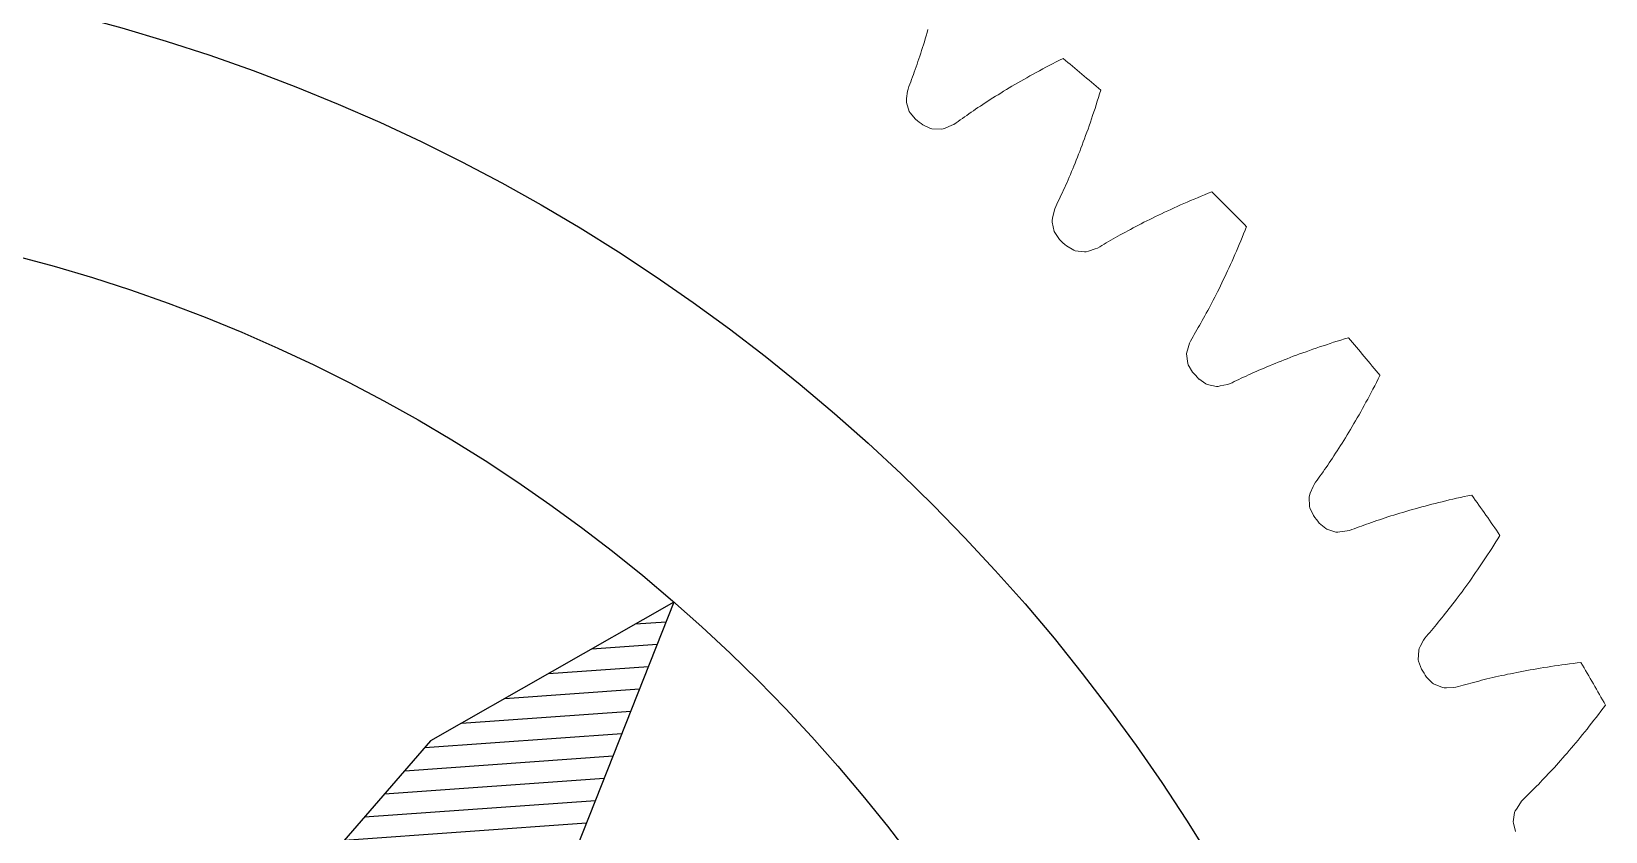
# Model space of a CAD drawing. Header units: millimetres. Extents: x 278858 to 279223, y 218711 to 219074.
# Drawn here: x 279008.09 to 279033.51, y 218885.94 to 218898.86 of the extents above; entities that cross this region are included whole.
import ezdxf

# ---------------------------------------------------------------- set-up
doc = ezdxf.new("R2010")
doc.units = ezdxf.units.MM
doc.header["$LTSCALE"] = 2
doc.layers.add('AM_9', color=251, linetype='Continuous', lineweight=15)

# ---------------------------------------------------------------- blocks, each defined once
blk = doc.blocks.new('lancetta sec')
h = blk.add_hatch()
h.set_pattern_fill('_USER', color=256, scale=0.35, angle=45, style=0, pattern_type=0)
h.set_pattern_definition([(45, (-332841.5242, -222688.39116), (-0.2474873734, 0.2474873734), [])])
h.paths.add_polyline_path([(4.776, 1.478), (1.5, 7.59), (1.5, 21.968), (0, 26.237), (-1.5, 21.968), (-1.5, 7.59), (-4.776, 1.478, 1.356354)])
h.paths.add_polyline_path([(-3, 0, -1), (3, 0, -1)], flags=16)
h.paths.add_polyline_path([(2, 0, 1), (-2, 0, 1)], flags=0)
for p, q in [((0, 26.237), (-1.5, 21.968)), ((0, 26.237), (1.5, 21.968)), ((-1.5, 21.968), (-1.5, 7.59))]:
    blk.add_line(p, q)

msp = doc.modelspace()

# ---------------------------------------------------------------- linework, layer by layer
for radius in [30.237, 26.237]:
    msp.add_circle((279001.271, 218869.828), radius)
at = {"layer": 'AM_9'}
for p, q in [((279022.538, 218898.792), (279022.553, 218898.842)), ((279022.553, 218898.842), (279022.567, 218898.892)), ((279022.464, 218898.554), (279022.479, 218898.6)), ((279022.479, 218898.6), (279022.494, 218898.647)), ((279022.494, 218898.647), (279022.509, 218898.695)), ((279022.509, 218898.695), (279022.523, 218898.743)), ((279022.523, 218898.743), (279022.538, 218898.792)), ((279022.376, 218898.289), (279022.391, 218898.332)), ((279022.391, 218898.332), (279022.405, 218898.375)), ((279022.405, 218898.375), (279022.42, 218898.419)), ((279022.42, 218898.419), (279022.435, 218898.463)), ((279022.435, 218898.463), (279022.45, 218898.508)), ((279022.45, 218898.508), (279022.464, 218898.554)), ((279024.581, 218898.34), (279024.527, 218898.312)), ((279024.636, 218898.369), (279024.581, 218898.34)), ((279024.692, 218898.397), (279024.636, 218898.369)), ((279024.749, 218898.426), (279024.692, 218898.397)), ((279022.288, 218898.047), (279022.302, 218898.086)), ((279022.302, 218898.086), (279022.317, 218898.126)), ((279022.317, 218898.126), (279022.332, 218898.166)), ((279022.332, 218898.166), (279022.346, 218898.206)), ((279022.346, 218898.206), (279022.361, 218898.247)), ((279022.361, 218898.247), (279022.376, 218898.289)), ((279024.066, 218898.059), (279024.018, 218898.031)), ((279024.114, 218898.086), (279024.066, 218898.059)), ((279024.164, 218898.114), (279024.114, 218898.086)), ((279024.214, 218898.142), (279024.164, 218898.114)), ((279024.264, 218898.17), (279024.214, 218898.142)), ((279024.315, 218898.198), (279024.264, 218898.17)), ((279024.367, 218898.227), (279024.315, 218898.198)), ((279024.42, 218898.255), (279024.367, 218898.227)), ((279024.473, 218898.283), (279024.42, 218898.255)), ((279024.527, 218898.312), (279024.473, 218898.283)), ((279022.222, 218897.778), (279022.238, 218897.895)), ((279022.238, 218897.895), (279022.245, 218897.93)), ((279022.245, 218897.93), (279022.259, 218897.972)), ((279022.259, 218897.972), (279022.273, 218898.009)), ((279022.273, 218898.009), (279022.288, 218898.047)), ((279023.657, 218897.814), (279023.615, 218897.787)), ((279023.7, 218897.84), (279023.657, 218897.814)), ((279023.744, 218897.867), (279023.7, 218897.84)), ((279023.788, 218897.894), (279023.744, 218897.867)), ((279023.833, 218897.921), (279023.788, 218897.894)), ((279023.878, 218897.949), (279023.833, 218897.921)), ((279023.924, 218897.976), (279023.878, 218897.949)), ((279023.971, 218898.003), (279023.924, 218897.976)), ((279024.018, 218898.031), (279023.971, 218898.003)), ((279025.32, 218897.795), (279025.339, 218897.854)), ((279025.339, 218897.854), (279025.357, 218897.915)), ((279022.218, 218897.742), (279022.222, 218897.778)), ((279022.221, 218897.714), (279022.218, 218897.742)), ((279022.265, 218897.567), (279022.221, 218897.714)), ((279022.278, 218897.549), (279022.265, 218897.567)), ((279023.263, 218897.555), (279023.227, 218897.53)), ((279023.3, 218897.58), (279023.263, 218897.555)), ((279023.337, 218897.605), (279023.3, 218897.58)), ((279023.375, 218897.631), (279023.337, 218897.605)), ((279023.413, 218897.657), (279023.375, 218897.631)), ((279023.453, 218897.682), (279023.413, 218897.657)), ((279023.492, 218897.708), (279023.453, 218897.682)), ((279023.533, 218897.734), (279023.492, 218897.708)), ((279023.574, 218897.761), (279023.533, 218897.734)), ((279023.615, 218897.787), (279023.574, 218897.761)), ((279025.227, 218897.505), (279025.246, 218897.562)), ((279025.246, 218897.562), (279025.265, 218897.619)), ((279025.265, 218897.619), (279025.283, 218897.677)), ((279025.283, 218897.677), (279025.302, 218897.735)), ((279025.302, 218897.735), (279025.32, 218897.795)), ((279022.365, 218897.444), (279022.278, 218897.549)), ((279022.61, 218897.294), (279022.486, 218897.351)), ((279022.846, 218897.299), (279022.812, 218897.286)), ((279022.954, 218897.345), (279022.846, 218897.299)), ((279022.987, 218897.361), (279022.954, 218897.345)), ((279023.024, 218897.385), (279022.987, 218897.361)), ((279023.056, 218897.409), (279023.024, 218897.385)), ((279023.089, 218897.433), (279023.056, 218897.409)), ((279023.123, 218897.457), (279023.089, 218897.433)), ((279023.157, 218897.481), (279023.123, 218897.457)), ((279023.192, 218897.506), (279023.157, 218897.481)), ((279023.227, 218897.53), (279023.192, 218897.506)), ((279025.152, 218897.285), (279025.171, 218897.339)), ((279025.171, 218897.339), (279025.19, 218897.394)), ((279025.19, 218897.394), (279025.209, 218897.449)), ((279025.209, 218897.449), (279025.227, 218897.505)), ((279022.631, 218897.286), (279022.61, 218897.294)), ((279022.785, 218897.282), (279022.631, 218897.286)), ((279022.812, 218897.286), (279022.785, 218897.282)), ((279025.057, 218897.025), (279025.076, 218897.076)), ((279025.076, 218897.076), (279025.095, 218897.127)), ((279025.095, 218897.127), (279025.114, 218897.179)), ((279025.114, 218897.179), (279025.133, 218897.232)), ((279025.133, 218897.232), (279025.152, 218897.285)), ((279024.963, 218896.781), (279024.982, 218896.829)), ((279024.982, 218896.829), (279025.001, 218896.877)), ((279025.001, 218896.877), (279025.019, 218896.925)), ((279025.019, 218896.925), (279025.038, 218896.975)), ((279025.038, 218896.975), (279025.057, 218897.025)), ((279024.85, 218896.51), (279024.869, 218896.553)), ((279024.869, 218896.553), (279024.887, 218896.598)), ((279024.887, 218896.598), (279024.906, 218896.642)), ((279024.906, 218896.642), (279024.925, 218896.688)), ((279024.925, 218896.688), (279024.944, 218896.734)), ((279024.944, 218896.734), (279024.963, 218896.781)), ((279024.739, 218896.261), (279024.758, 218896.301)), ((279024.758, 218896.301), (279024.776, 218896.342)), ((279024.776, 218896.342), (279024.794, 218896.383)), ((279024.794, 218896.383), (279024.813, 218896.424)), ((279024.813, 218896.424), (279024.831, 218896.467)), ((279024.831, 218896.467), (279024.85, 218896.51)), ((279024.614, 218895.995), (279024.632, 218896.036)), ((279024.632, 218896.036), (279024.65, 218896.072)), ((279024.65, 218896.072), (279024.667, 218896.108)), ((279024.667, 218896.108), (279024.685, 218896.146)), ((279024.685, 218896.146), (279024.703, 218896.184)), ((279024.703, 218896.184), (279024.721, 218896.222)), ((279024.721, 218896.222), (279024.739, 218896.261)), ((279026.594, 218896.035), (279026.542, 218896.011)), ((279026.647, 218896.059), (279026.594, 218896.035)), ((279026.7, 218896.082), (279026.647, 218896.059)), ((279026.754, 218896.106), (279026.7, 218896.082)), ((279026.809, 218896.129), (279026.754, 218896.106)), ((279026.865, 218896.153), (279026.809, 218896.129)), ((279026.921, 218896.176), (279026.865, 218896.153)), ((279026.977, 218896.2), (279026.921, 218896.176)), ((279027.035, 218896.224), (279026.977, 218896.2)), ((279027.093, 218896.247), (279027.035, 218896.224)), ((279027.152, 218896.271), (279027.093, 218896.247)), ((279024.571, 218895.81), (279024.578, 218895.846)), ((279024.571, 218895.782), (279024.571, 218895.81)), ((279024.603, 218895.632), (279024.571, 218895.782)), ((279024.578, 218895.846), (279024.604, 218895.96)), ((279024.604, 218895.96), (279024.614, 218895.995)), ((279026.056, 218895.779), (279026.011, 218895.756)), ((279026.102, 218895.802), (279026.056, 218895.779)), ((279026.148, 218895.825), (279026.102, 218895.802)), ((279026.195, 218895.848), (279026.148, 218895.825)), ((279026.243, 218895.871), (279026.195, 218895.848)), ((279026.291, 218895.894), (279026.243, 218895.871)), ((279026.34, 218895.918), (279026.291, 218895.894)), ((279026.389, 218895.941), (279026.34, 218895.918)), ((279026.44, 218895.965), (279026.389, 218895.941)), ((279026.49, 218895.988), (279026.44, 218895.965)), ((279026.542, 218896.011), (279026.49, 218895.988)), ((279024.614, 218895.613), (279024.603, 218895.632)), ((279024.692, 218895.5), (279024.614, 218895.613)), ((279025.596, 218895.533), (279025.558, 218895.511)), ((279025.635, 218895.555), (279025.596, 218895.533)), ((279025.674, 218895.577), (279025.635, 218895.555)), ((279025.714, 218895.599), (279025.674, 218895.577)), ((279025.755, 218895.621), (279025.714, 218895.599)), ((279025.796, 218895.643), (279025.755, 218895.621)), ((279025.838, 218895.665), (279025.796, 218895.643)), ((279025.88, 218895.688), (279025.838, 218895.665)), ((279025.923, 218895.711), (279025.88, 218895.688)), ((279025.967, 218895.733), (279025.923, 218895.711)), ((279026.011, 218895.756), (279025.967, 218895.733)), ((279027.619, 218895.478), (279027.643, 218895.535)), ((279027.643, 218895.535), (279027.666, 218895.592)), ((279027.666, 218895.592), (279027.69, 218895.65)), ((279027.69, 218895.65), (279027.713, 218895.709)), ((279024.923, 218895.33), (279024.804, 218895.397)), ((279024.943, 218895.32), (279024.923, 218895.33)), ((279025.096, 218895.302), (279024.943, 218895.32)), ((279025.123, 218895.304), (279025.096, 218895.302)), ((279025.158, 218895.315), (279025.123, 218895.304)), ((279025.27, 218895.35), (279025.158, 218895.315)), ((279025.304, 218895.364), (279025.27, 218895.35)), ((279025.343, 218895.385), (279025.304, 218895.364)), ((279025.377, 218895.405), (279025.343, 218895.385)), ((279025.412, 218895.426), (279025.377, 218895.405)), ((279025.447, 218895.447), (279025.412, 218895.426)), ((279025.484, 218895.468), (279025.447, 218895.447)), ((279025.521, 218895.49), (279025.484, 218895.468)), ((279025.558, 218895.511), (279025.521, 218895.49)), ((279027.525, 218895.258), (279027.548, 218895.312)), ((279027.548, 218895.312), (279027.572, 218895.366)), ((279027.572, 218895.366), (279027.595, 218895.422)), ((279027.595, 218895.422), (279027.619, 218895.478)), ((279027.407, 218894.997), (279027.431, 218895.048)), ((279027.431, 218895.048), (279027.454, 218895.099)), ((279027.454, 218895.099), (279027.478, 218895.151)), ((279027.478, 218895.151), (279027.501, 218895.204)), ((279027.501, 218895.204), (279027.525, 218895.258)), ((279027.291, 218894.753), (279027.314, 218894.8)), ((279027.314, 218894.8), (279027.337, 218894.848)), ((279027.337, 218894.848), (279027.36, 218894.897)), ((279027.36, 218894.897), (279027.384, 218894.947)), ((279027.384, 218894.947), (279027.407, 218894.997)), ((279027.153, 218894.481), (279027.176, 218894.524)), ((279027.176, 218894.524), (279027.199, 218894.569)), ((279027.199, 218894.569), (279027.222, 218894.614)), ((279027.222, 218894.614), (279027.245, 218894.659)), ((279027.245, 218894.659), (279027.268, 218894.706)), ((279027.268, 218894.706), (279027.291, 218894.753)), ((279027.019, 218894.231), (279027.041, 218894.271)), ((279027.041, 218894.271), (279027.063, 218894.312)), ((279027.063, 218894.312), (279027.086, 218894.353)), ((279027.086, 218894.353), (279027.108, 218894.395)), ((279027.108, 218894.395), (279027.131, 218894.437)), ((279027.131, 218894.437), (279027.153, 218894.481)), ((279026.869, 218893.969), (279026.89, 218894.005)), ((279026.89, 218894.005), (279026.911, 218894.041)), ((279026.911, 218894.041), (279026.932, 218894.078)), ((279026.932, 218894.078), (279026.954, 218894.115)), ((279026.954, 218894.115), (279026.976, 218894.153)), ((279026.976, 218894.153), (279026.997, 218894.192)), ((279026.997, 218894.192), (279027.019, 218894.231)), ((279026.757, 218893.716), (279026.793, 218893.827)), ((279026.793, 218893.827), (279026.806, 218893.861)), ((279026.806, 218893.861), (279026.827, 218893.9)), ((279026.827, 218893.9), (279026.848, 218893.934)), ((279026.848, 218893.934), (279026.869, 218893.969)), ((279028.836, 218893.747), (279028.782, 218893.728)), ((279028.892, 218893.766), (279028.836, 218893.747)), ((279028.948, 218893.785), (279028.892, 218893.766)), ((279029.004, 218893.803), (279028.948, 218893.785)), ((279029.061, 218893.822), (279029.004, 218893.803)), ((279029.119, 218893.841), (279029.061, 218893.822)), ((279029.178, 218893.859), (279029.119, 218893.841)), ((279029.237, 218893.878), (279029.178, 218893.859)), ((279029.297, 218893.896), (279029.237, 218893.878)), ((279029.358, 218893.914), (279029.297, 218893.896)), ((279026.745, 218893.653), (279026.747, 218893.681)), ((279026.763, 218893.5), (279026.745, 218893.653)), ((279026.747, 218893.681), (279026.757, 218893.716)), ((279026.772, 218893.48), (279026.763, 218893.5)), ((279028.131, 218893.482), (279028.085, 218893.464)), ((279028.177, 218893.501), (279028.131, 218893.482)), ((279028.224, 218893.52), (279028.177, 218893.501)), ((279028.271, 218893.539), (279028.224, 218893.52)), ((279028.319, 218893.558), (279028.271, 218893.539)), ((279028.368, 218893.577), (279028.319, 218893.558)), ((279028.418, 218893.596), (279028.368, 218893.577)), ((279028.468, 218893.615), (279028.418, 218893.596)), ((279028.518, 218893.634), (279028.468, 218893.615)), ((279028.57, 218893.653), (279028.518, 218893.634)), ((279028.622, 218893.672), (279028.57, 218893.653)), ((279028.674, 218893.69), (279028.622, 218893.672)), ((279028.728, 218893.709), (279028.674, 218893.69)), ((279028.782, 218893.728), (279028.728, 218893.709)), ((279026.84, 218893.361), (279026.772, 218893.48)), ((279027.055, 218893.171), (279026.943, 218893.249)), ((279027.588, 218893.243), (279027.551, 218893.225)), ((279027.626, 218893.261), (279027.588, 218893.243)), ((279027.665, 218893.279), (279027.626, 218893.261)), ((279027.704, 218893.297), (279027.665, 218893.279)), ((279027.744, 218893.315), (279027.704, 218893.297)), ((279027.784, 218893.333), (279027.744, 218893.315)), ((279027.825, 218893.352), (279027.784, 218893.333)), ((279027.867, 218893.37), (279027.825, 218893.352)), ((279027.909, 218893.389), (279027.867, 218893.37)), ((279027.952, 218893.407), (279027.909, 218893.389)), ((279027.996, 218893.426), (279027.952, 218893.407)), ((279028.04, 218893.445), (279027.996, 218893.426)), ((279028.085, 218893.464), (279028.04, 218893.445)), ((279029.811, 218893.194), (279029.84, 218893.249)), ((279029.84, 218893.249), (279029.868, 218893.306)), ((279027.075, 218893.16), (279027.055, 218893.171)), ((279027.225, 218893.129), (279027.075, 218893.16)), ((279027.253, 218893.128), (279027.225, 218893.129)), ((279027.289, 218893.136), (279027.253, 218893.128)), ((279027.403, 218893.162), (279027.289, 218893.136)), ((279027.438, 218893.172), (279027.403, 218893.162)), ((279027.478, 218893.189), (279027.438, 218893.172)), ((279027.514, 218893.207), (279027.478, 218893.189)), ((279027.551, 218893.225), (279027.514, 218893.207)), ((279029.669, 218892.925), (279029.698, 218892.977)), ((279029.698, 218892.977), (279029.726, 218893.03)), ((279029.726, 218893.03), (279029.754, 218893.084)), ((279029.754, 218893.084), (279029.783, 218893.138)), ((279029.783, 218893.138), (279029.811, 218893.194)), ((279029.529, 218892.672), (279029.557, 218892.721)), ((279029.557, 218892.721), (279029.585, 218892.771)), ((279029.585, 218892.771), (279029.613, 218892.821)), ((279029.613, 218892.821), (279029.641, 218892.873)), ((279029.641, 218892.873), (279029.669, 218892.925)), ((279029.391, 218892.435), (279029.419, 218892.481)), ((279029.419, 218892.481), (279029.446, 218892.528)), ((279029.446, 218892.528), (279029.474, 218892.575)), ((279029.474, 218892.575), (279029.501, 218892.623)), ((279029.501, 218892.623), (279029.529, 218892.672)), ((279029.23, 218892.173), (279029.256, 218892.215)), ((279029.256, 218892.215), (279029.283, 218892.258)), ((279029.283, 218892.258), (279029.31, 218892.301)), ((279029.31, 218892.301), (279029.337, 218892.345)), ((279029.337, 218892.345), (279029.364, 218892.39)), ((279029.364, 218892.39), (279029.391, 218892.435)), ((279029.074, 218891.932), (279029.099, 218891.971)), ((279029.099, 218891.971), (279029.125, 218892.01)), ((279029.125, 218892.01), (279029.151, 218892.05)), ((279029.151, 218892.05), (279029.177, 218892.09)), ((279029.177, 218892.09), (279029.203, 218892.131)), ((279029.203, 218892.131), (279029.23, 218892.173)), ((279028.899, 218891.68), (279028.924, 218891.714)), ((279028.924, 218891.714), (279028.948, 218891.749)), ((279028.948, 218891.749), (279028.973, 218891.785)), ((279028.973, 218891.785), (279028.998, 218891.821)), ((279028.998, 218891.821), (279029.023, 218891.857)), ((279029.023, 218891.857), (279029.048, 218891.894)), ((279029.048, 218891.894), (279029.074, 218891.932)), ((279028.742, 218891.403), (279028.788, 218891.512)), ((279028.788, 218891.512), (279028.804, 218891.544)), ((279028.804, 218891.544), (279028.828, 218891.581)), ((279028.828, 218891.581), (279028.852, 218891.613)), ((279028.852, 218891.613), (279028.875, 218891.646)), ((279028.875, 218891.646), (279028.899, 218891.68)), ((279028.724, 218891.342), (279028.729, 218891.37)), ((279028.729, 218891.189), (279028.724, 218891.342)), ((279028.729, 218891.37), (279028.742, 218891.403)), ((279030.596, 218891.197), (279030.542, 218891.183)), ((279030.65, 218891.211), (279030.596, 218891.197)), ((279030.705, 218891.225), (279030.65, 218891.211)), ((279030.76, 218891.24), (279030.705, 218891.225)), ((279030.816, 218891.254), (279030.76, 218891.24)), ((279030.873, 218891.267), (279030.816, 218891.254)), ((279030.93, 218891.281), (279030.873, 218891.267)), ((279030.988, 218891.295), (279030.93, 218891.281)), ((279031.047, 218891.309), (279030.988, 218891.295)), ((279031.106, 218891.322), (279031.047, 218891.309)), ((279031.166, 218891.336), (279031.106, 218891.322)), ((279031.227, 218891.349), (279031.166, 218891.336)), ((279031.288, 218891.362), (279031.227, 218891.349)), ((279031.35, 218891.375), (279031.288, 218891.362)), ((279028.737, 218891.168), (279028.729, 218891.189)), ((279028.794, 218891.043), (279028.737, 218891.168)), ((279029.774, 218890.948), (279029.732, 218890.933)), ((279029.818, 218890.963), (279029.774, 218890.948)), ((279029.861, 218890.977), (279029.818, 218890.963)), ((279029.906, 218890.992), (279029.861, 218890.977)), ((279029.951, 218891.007), (279029.906, 218890.992)), ((279029.997, 218891.022), (279029.951, 218891.007)), ((279030.043, 218891.037), (279029.997, 218891.022)), ((279030.09, 218891.051), (279030.043, 218891.037)), ((279030.138, 218891.066), (279030.09, 218891.051)), ((279030.186, 218891.081), (279030.138, 218891.066)), ((279030.235, 218891.095), (279030.186, 218891.081)), ((279030.285, 218891.11), (279030.235, 218891.095)), ((279030.335, 218891.125), (279030.285, 218891.11)), ((279030.386, 218891.139), (279030.335, 218891.125)), ((279030.437, 218891.154), (279030.386, 218891.139)), ((279030.489, 218891.168), (279030.437, 218891.154)), ((279030.542, 218891.183), (279030.489, 218891.168)), ((279028.992, 218890.835), (279028.886, 218890.922)), ((279029.01, 218890.822), (279028.992, 218890.835)), ((279029.157, 218890.778), (279029.01, 218890.822)), ((279029.185, 218890.775), (279029.157, 218890.778)), ((279029.221, 218890.779), (279029.185, 218890.775)), ((279029.337, 218890.795), (279029.221, 218890.779)), ((279029.373, 218890.802), (279029.337, 218890.795)), ((279029.415, 218890.816), (279029.373, 218890.802)), ((279029.452, 218890.831), (279029.415, 218890.816)), ((279029.49, 218890.845), (279029.452, 218890.831)), ((279029.529, 218890.86), (279029.49, 218890.845)), ((279029.568, 218890.874), (279029.529, 218890.86)), ((279029.608, 218890.889), (279029.568, 218890.874)), ((279029.649, 218890.904), (279029.608, 218890.889)), ((279029.69, 218890.918), (279029.649, 218890.904)), ((279029.732, 218890.933), (279029.69, 218890.918)), ((279031.772, 218890.67), (279031.806, 218890.724)), ((279031.607, 218890.411), (279031.64, 218890.462)), ((279031.64, 218890.462), (279031.673, 218890.513)), ((279031.673, 218890.513), (279031.706, 218890.565)), ((279031.706, 218890.565), (279031.739, 218890.617)), ((279031.739, 218890.617), (279031.772, 218890.67)), ((279031.445, 218890.169), (279031.477, 218890.216)), ((279031.477, 218890.216), (279031.509, 218890.264)), ((279031.509, 218890.264), (279031.542, 218890.312)), ((279031.542, 218890.312), (279031.574, 218890.362)), ((279031.574, 218890.362), (279031.607, 218890.411)), ((279031.255, 218889.898), (279031.286, 218889.942)), ((279031.286, 218889.942), (279031.317, 218889.986)), ((279031.317, 218889.986), (279031.349, 218890.031)), ((279031.349, 218890.031), (279031.381, 218890.076)), ((279031.381, 218890.076), (279031.413, 218890.122)), ((279031.413, 218890.122), (279031.445, 218890.169)), ((279031.071, 218889.651), (279031.101, 218889.69)), ((279031.101, 218889.69), (279031.131, 218889.731)), ((279031.131, 218889.731), (279031.162, 218889.772)), ((279031.162, 218889.772), (279031.193, 218889.813)), ((279031.193, 218889.813), (279031.223, 218889.856)), ((279031.223, 218889.856), (279031.255, 218889.898)), ((279030.866, 218889.39), (279030.894, 218889.425)), ((279030.894, 218889.425), (279030.923, 218889.461)), ((279030.923, 218889.461), (279030.952, 218889.498)), ((279030.952, 218889.498), (279030.982, 218889.535)), ((279030.982, 218889.535), (279031.011, 218889.573)), ((279031.011, 218889.573), (279031.041, 218889.612)), ((279031.041, 218889.612), (279031.071, 218889.651)), ((279030.672, 218889.157), (279030.699, 218889.189)), ((279030.699, 218889.189), (279030.726, 218889.221)), ((279030.726, 218889.221), (279030.753, 218889.253)), ((279030.753, 218889.253), (279030.781, 218889.287)), ((279030.781, 218889.287), (279030.809, 218889.32)), ((279030.809, 218889.32), (279030.837, 218889.355)), ((279030.837, 218889.355), (279030.866, 218889.39)), ((279030.501, 218888.895), (279030.518, 218888.927)), ((279030.518, 218888.927), (279030.573, 218889.031)), ((279030.573, 218889.031), (279030.592, 218889.062)), ((279030.592, 218889.062), (279030.619, 218889.096)), ((279030.619, 218889.096), (279030.645, 218889.127)), ((279030.645, 218889.127), (279030.672, 218889.157)), ((279030.486, 218888.714), (279030.495, 218888.868)), ((279030.492, 218888.693), (279030.486, 218888.714)), ((279030.538, 218888.564), (279030.492, 218888.693)), ((279030.495, 218888.868), (279030.501, 218888.895)), ((279032.988, 218888.656), (279032.927, 218888.648)), ((279033.051, 218888.664), (279032.988, 218888.656)), ((279033.114, 218888.671), (279033.051, 218888.664)), ((279030.717, 218888.339), (279030.62, 218888.435)), ((279031.596, 218888.405), (279031.551, 218888.394)), ((279031.641, 218888.416), (279031.596, 218888.405)), ((279031.688, 218888.427), (279031.641, 218888.416)), ((279031.734, 218888.438), (279031.688, 218888.427)), ((279031.782, 218888.448), (279031.734, 218888.438)), ((279031.83, 218888.459), (279031.782, 218888.448)), ((279031.879, 218888.469), (279031.83, 218888.459)), ((279031.928, 218888.48), (279031.879, 218888.469)), ((279031.978, 218888.49), (279031.928, 218888.48)), ((279032.029, 218888.5), (279031.978, 218888.49)), ((279032.08, 218888.511), (279032.029, 218888.5)), ((279032.132, 218888.521), (279032.08, 218888.511)), ((279032.185, 218888.531), (279032.132, 218888.521)), ((279032.238, 218888.541), (279032.185, 218888.531)), ((279032.292, 218888.55), (279032.238, 218888.541)), ((279032.347, 218888.56), (279032.292, 218888.55)), ((279032.402, 218888.569), (279032.347, 218888.56)), ((279032.457, 218888.579), (279032.402, 218888.569)), ((279032.514, 218888.588), (279032.457, 218888.579)), ((279032.571, 218888.597), (279032.514, 218888.588)), ((279032.629, 218888.606), (279032.571, 218888.597)), ((279032.687, 218888.615), (279032.629, 218888.606)), ((279032.746, 218888.623), (279032.687, 218888.615)), ((279032.806, 218888.632), (279032.746, 218888.623)), ((279032.866, 218888.64), (279032.806, 218888.632)), ((279032.927, 218888.648), (279032.866, 218888.64)), ((279030.734, 218888.325), (279030.717, 218888.339)), ((279030.877, 218888.268), (279030.734, 218888.325)), ((279030.904, 218888.262), (279030.877, 218888.268)), ((279030.941, 218888.264), (279030.904, 218888.262)), ((279031.058, 218888.269), (279030.941, 218888.264)), ((279031.094, 218888.273), (279031.058, 218888.269)), ((279031.137, 218888.284), (279031.094, 218888.273)), ((279031.175, 218888.295), (279031.137, 218888.284)), ((279031.214, 218888.306), (279031.175, 218888.295)), ((279031.254, 218888.317), (279031.214, 218888.306)), ((279031.295, 218888.328), (279031.254, 218888.317)), ((279031.336, 218888.339), (279031.295, 218888.328)), ((279031.378, 218888.35), (279031.336, 218888.339)), ((279031.42, 218888.361), (279031.378, 218888.35)), ((279031.463, 218888.372), (279031.42, 218888.361)), ((279031.507, 218888.383), (279031.463, 218888.372)), ((279031.551, 218888.394), (279031.507, 218888.383)), ((279033.435, 218887.883), (279033.473, 218887.933)), ((279033.473, 218887.933), (279033.511, 218887.983)), ((279033.212, 218887.596), (279033.249, 218887.642)), ((279033.249, 218887.642), (279033.285, 218887.689)), ((279033.285, 218887.689), (279033.323, 218887.737)), ((279033.323, 218887.737), (279033.36, 218887.785)), ((279033.36, 218887.785), (279033.397, 218887.833)), ((279033.397, 218887.833), (279033.435, 218887.883)), ((279033.031, 218887.375), (279033.067, 218887.418)), ((279033.067, 218887.418), (279033.103, 218887.461)), ((279033.103, 218887.461), (279033.139, 218887.506)), ((279033.139, 218887.506), (279033.175, 218887.551)), ((279033.175, 218887.551), (279033.212, 218887.596)), ((279032.786, 218887.091), (279032.82, 218887.13)), ((279032.82, 218887.13), (279032.855, 218887.169)), ((279032.855, 218887.169), (279032.89, 218887.209)), ((279032.89, 218887.209), (279032.925, 218887.249)), ((279032.925, 218887.249), (279032.96, 218887.291)), ((279032.96, 218887.291), (279032.995, 218887.332)), ((279032.995, 218887.332), (279033.031, 218887.375)), ((279032.586, 218886.871), (279032.619, 218886.906)), ((279032.619, 218886.906), (279032.652, 218886.942)), ((279032.652, 218886.942), (279032.685, 218886.978)), ((279032.685, 218886.978), (279032.719, 218887.015)), ((279032.719, 218887.015), (279032.752, 218887.053)), ((279032.752, 218887.053), (279032.786, 218887.091)), ((279032.334, 218886.61), (279032.365, 218886.641)), ((279032.365, 218886.641), (279032.395, 218886.672)), ((279032.395, 218886.672), (279032.427, 218886.703)), ((279032.427, 218886.703), (279032.458, 218886.736)), ((279032.458, 218886.736), (279032.489, 218886.769)), ((279032.489, 218886.769), (279032.521, 218886.802)), ((279032.521, 218886.802), (279032.554, 218886.836)), ((279032.554, 218886.836), (279032.586, 218886.871)), ((279032.071, 218886.305), (279032.135, 218886.404)), ((279032.135, 218886.404), (279032.156, 218886.433)), ((279032.156, 218886.433), (279032.187, 218886.465)), ((279032.187, 218886.465), (279032.215, 218886.493)), ((279032.215, 218886.493), (279032.245, 218886.521)), ((279032.245, 218886.521), (279032.274, 218886.55)), ((279032.274, 218886.55), (279032.304, 218886.58)), ((279032.304, 218886.58), (279032.334, 218886.61)), ((279032.021, 218886.096), (279032.043, 218886.248)), ((279032.043, 218886.248), (279032.052, 218886.274)), ((279032.052, 218886.274), (279032.071, 218886.305)), ((279032.025, 218886.074), (279032.021, 218886.096)), ((279032.059, 218885.942), (279032.025, 218886.074))]:
    msp.add_line(p, q, dxfattribs=at)
for radius, start, end in [(37, 49.3849, 50.6151), (34.75, 52.3744, 52.6256), (37, 44.3849, 45.6151), (34.75, 47.3744, 47.6256), (37, 39.3849, 40.6151), (34.75, 42.3744, 42.6256), (37, 34.3849, 35.6151), (34.75, 37.3744, 37.6256), (37, 29.3849, 30.6151), (34.75, 32.3744, 32.6256)]:
    msp.add_arc((279001.271, 218869.828), radius, start, end, dxfattribs=at)

# ---------------------------------------------------------------- block references
at = {"rotation": 319.0608460363482}
msp.add_blockref('lancetta sec', (279001.271, 218869.828), dxfattribs=at)

doc.saveas('drawing.dxf')
